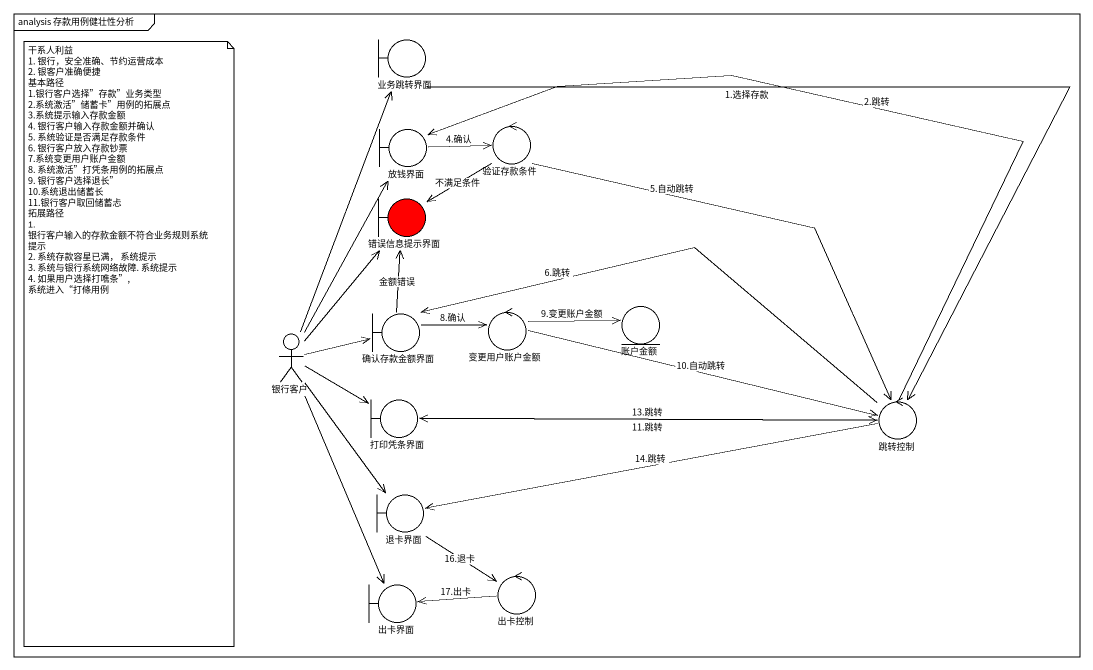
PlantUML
@startuml
mainframe analysis 存款用例健壮性分析
boundary 业务跳转界面
boundary 放钱界面
control 验证存款条件
boundary 错误信息提示界面 #FF0000
boundary 确认存款金额界面
control 变更用户账户金额
entity 账户金额
actor 银行客户
boundary 打印凭条界面
control 跳转控制
boundary 退卡界面
boundary 出卡界面
control 出卡控制
业务跳转界面 --> 跳转控制 : 1.选择存款
放钱界面 -right-> 验证存款条件 : 4.确认
验证存款条件 --> 错误信息提示界面 : 不满足条件
验证存款条件 --> 跳转控制 : 5.自动跳转
确认存款金额界面 -up-> 错误信息提示界面 : 金额错误
确认存款金额界面 -right-> 变更用户账户金额 : 8.确认
变更用户账户金额 -right-> 账户金额 : 9.变更账户金额
变更用户账户金额 -right-> 跳转控制 : 10.自动跳转
银行客户 -up-> 业务跳转界面
银行客户 -up-> 放钱界面
银行客户 -up-> 错误信息提示界面
银行客户 -right-> 确认存款金额界面
银行客户 -right-> 打印凭条界面
银行客户 --> 退卡界面
银行客户 --> 出卡界面
打印凭条界面 -right-> 跳转控制 : 13.跳转
跳转控制 -left-> 放钱界面 : 2.跳转
跳转控制 -left-> 确认存款金额界面 : 6.跳转
跳转控制 -left-> 打印凭条界面 : 11.跳转
跳转控制 -left-> 退卡界面 : 14.跳转
退卡界面 --> 出卡控制 : 16.退卡
出卡控制 -left-> 出卡界面 : 17.出卡
note as N1
  干系人利益
  1. 银行，安全准确、节约运营成本
  2. 银客户准确便捷
  基本路径
  1.银行客户选择”存款”业务类型
  2.系统激活”储蓄卡”用例的拓展点
  3.系统提示输入存款金额
  4. 银行客户输入存款金额并确认
  5. 系统验证是否满足存款条件
  6. 银行客户放入存款钞票
  7.系统变更用户账户金额
  8. 系统激活”打凭条用例的拓展点
  9. 银行客户选择退长”
  10.系统退出储蓄长
  11.银行客户取回储蓄忐
  拓展路径
  1. 银行客户输入的存款金额不符合业务规则系统提示
  2. 系统存款容星已满， 系统提示
  3. 系统与银行系统网络故障. 系统提示
  4. 如果用户选择打噍条”, 系统进入“打條用例
end note
@enduml
